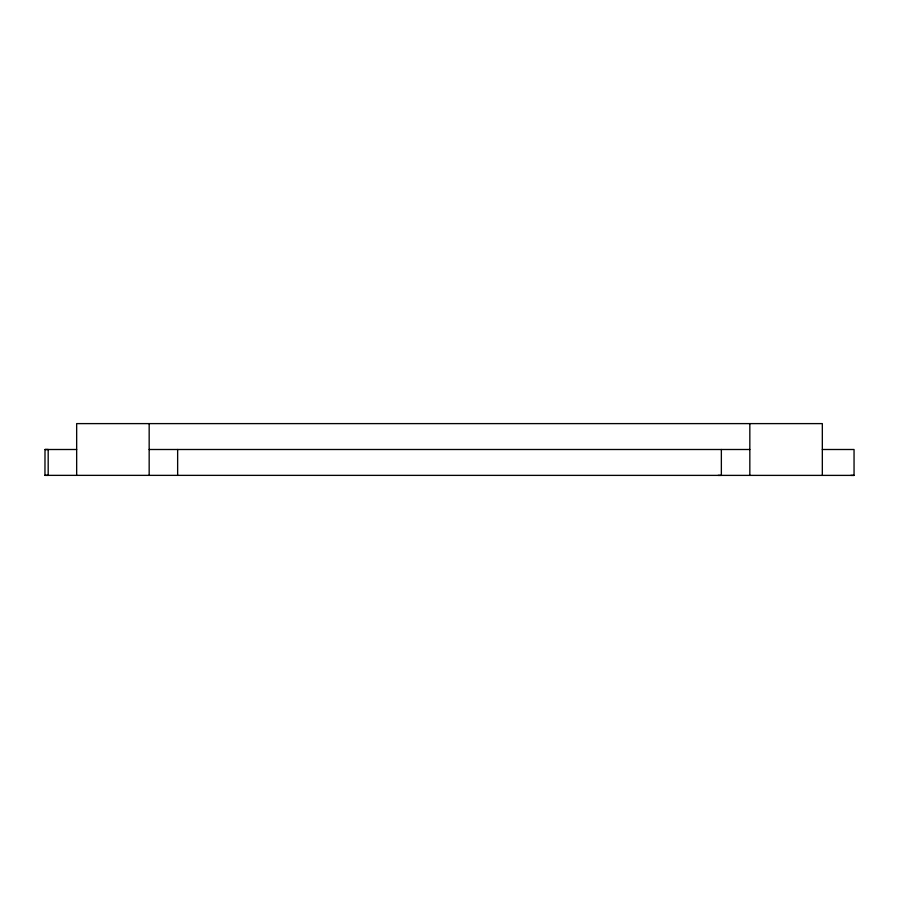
<?xml version="1.0" encoding="UTF-8"?>
<svg xmlns="http://www.w3.org/2000/svg" width="899" height="899" viewBox="0 0 899 899"><rect width="100%" height="100%" fill="white"/><g stroke="black" fill="none" stroke-linecap="round" stroke-linejoin="round"><path stroke-width="1.35" d="M76.662 449.5L45.006 449.511L44.95 475.357L854.05 475.391L854.05 449.5L822.327 449.5M149.167 449.5L749.833 449.5M850.814 475.391L854.05 475.391M45.006 449.5L48.186 449.5L48.186 475.38L44.95 475.357M718.121 475.38L721.358 475.391L721.358 449.5M822.327 475.391L822.327 423.609L76.662 423.609L76.662 475.346M749.833 423.609L749.833 475.391M177.642 449.5L177.642 475.346M149.167 423.609L149.167 475.346"/></g></svg>
